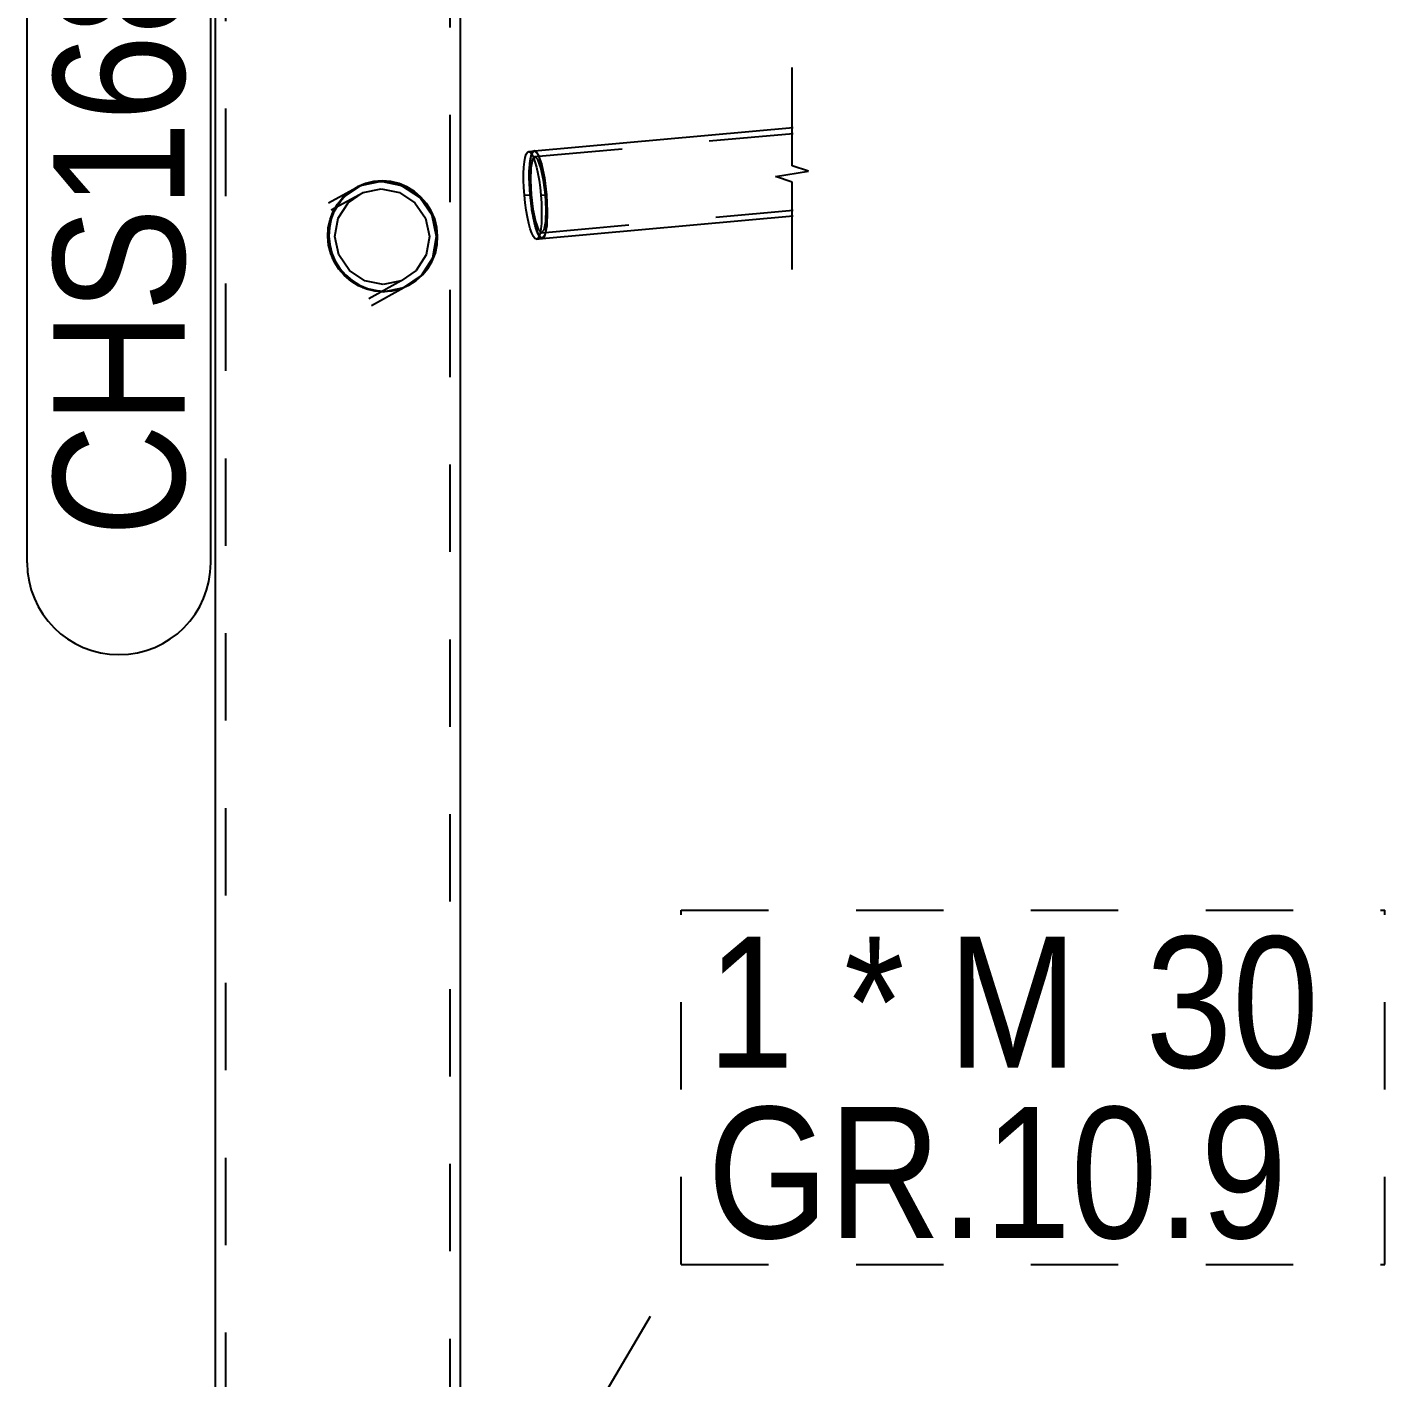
# Model space of a CAD drawing. Header units: millimetres. Extents: x 150000 to 150841, y 150000 to 150594.
# Drawn here: x 150663.06 to 150694.12, y 150195.55 to 150226.45 of the extents above; entities that cross this region are included whole.
import ezdxf

# ---------------------------------------------------------------- set-up
doc = ezdxf.new("R2010")
doc.units = ezdxf.units.MM
doc.linetypes.add('XKITLINE00', pattern=[0])
doc.linetypes.add('XKITLINE02', pattern=[4, 2, -2])
doc.styles.add('A', font='arial.ttf')
doc.styles.add('ARIAL', font='arial.ttf')

msp = doc.modelspace()

# ---------------------------------------------------------------- linework, layer by layer
at = {"color": 7, "linetype": 'XKITLINE02'}
for p, q in [((150667.599, 150268.584), (150667.599, 150188.346)), ((150672.734, 150268.443), (150672.734, 150190.36)), ((150674.681, 150223.486), (150680.584, 150224.019)), ((150674.539, 150223.604), (150674.573, 150223.589)), ((150674.573, 150223.589), (150674.608, 150223.544)), ((150674.624, 150223.42), (150674.588, 150223.231)), ((150674.606, 150223.542), (150674.602, 150223.529)), ((150674.608, 150223.544), (150674.644, 150223.47)), ((150674.681, 150223.486), (150674.624, 150223.42)), ((150674.644, 150223.47), (150674.68, 150223.37)), ((150674.669, 150223.616), (150674.748, 150223.54)), ((150674.703, 150223.601), (150674.669, 150223.616)), ((150674.749, 150223.42), (150674.681, 150223.486)), ((150674.739, 150223.556), (150674.703, 150223.601)), ((150674.775, 150223.482), (150674.739, 150223.556)), ((150674.748, 150223.54), (150674.828, 150223.323)), ((150674.818, 150223.231), (150674.749, 150223.42)), ((150674.81, 150223.382), (150674.775, 150223.482)), ((150674.844, 150223.258), (150674.81, 150223.382)), ((150674.564, 150223.334), (150674.562, 150223.307)), ((150674.588, 150223.231), (150674.577, 150222.948)), ((150674.68, 150223.37), (150674.714, 150223.247)), ((150674.714, 150223.247), (150674.745, 150223.104)), ((150674.745, 150223.104), (150674.773, 150222.946)), ((150674.878, 150222.948), (150674.818, 150223.231)), ((150674.828, 150223.323), (150674.897, 150222.998)), ((150674.876, 150223.115), (150674.844, 150223.258)), ((150674.903, 150222.957), (150674.876, 150223.115)), ((150670.684, 150222.822), (150669.953, 150222.42)), ((150670.684, 150222.822), (150670.286, 150222.548)), ((150670.432, 150222.677), (150670.596, 150222.78)), ((150670.622, 150222.794), (150670.457, 150222.691)), ((150670.596, 150222.78), (150670.775, 150222.856)), ((150670.596, 150222.78), (150670.622, 150222.794)), ((150670.801, 150222.87), (150670.622, 150222.794)), ((150671.159, 150222.918), (150670.684, 150222.822)), ((150670.775, 150222.856), (150670.964, 150222.902)), ((150670.99, 150222.916), (150670.801, 150222.87)), ((150670.964, 150222.902), (150671.159, 150222.918)), ((150671.184, 150222.932), (150670.99, 150222.916)), ((150671.159, 150222.918), (150671.184, 150222.932)), ((150671.637, 150222.822), (150671.159, 150222.918)), ((150671.159, 150222.918), (150671.354, 150222.902)), ((150671.379, 150222.916), (150671.184, 150222.932)), ((150671.354, 150222.902), (150671.545, 150222.856)), ((150671.57, 150222.87), (150671.379, 150222.916)), ((150671.545, 150222.856), (150671.727, 150222.78)), ((150671.752, 150222.794), (150671.57, 150222.87)), ((150672.046, 150222.548), (150671.637, 150222.822)), ((150671.727, 150222.78), (150671.895, 150222.677)), ((150671.921, 150222.691), (150671.752, 150222.794)), ((150674.551, 150222.986), (150674.551, 150223.014)), ((150674.577, 150222.948), (150674.593, 150222.615)), ((150674.773, 150222.946), (150674.796, 150222.777)), ((150674.796, 150222.777), (150674.814, 150222.603)), ((150674.92, 150222.615), (150674.878, 150222.948)), ((150674.897, 150222.998), (150674.944, 150222.615)), ((150674.926, 150222.789), (150674.903, 150222.957)), ((150674.944, 150222.615), (150674.926, 150222.789)), ((150670.018, 150222.267), (150670.75, 150222.669)), ((150670.286, 150222.548), (150670.025, 150222.139)), ((150670.162, 150222.398), (150670.286, 150222.548)), ((150670.312, 150222.562), (150670.188, 150222.412)), ((150670.286, 150222.548), (150670.432, 150222.677)), ((150670.457, 150222.691), (150670.312, 150222.562)), ((150670.404, 150222.431), (150670.75, 150222.669)), ((150670.75, 150222.669), (150671.162, 150222.752)), ((150671.162, 150222.752), (150671.578, 150222.669)), ((150671.578, 150222.669), (150671.933, 150222.431)), ((150671.895, 150222.677), (150672.046, 150222.548)), ((150672.072, 150222.562), (150671.921, 150222.691)), ((150672.325, 150222.139), (150672.046, 150222.548)), ((150672.046, 150222.548), (150672.176, 150222.398)), ((150672.202, 150222.412), (150672.072, 150222.562)), ((150674.593, 150222.615), (150674.635, 150222.281)), ((150674.814, 150222.603), (150674.944, 150222.615)), ((150674.814, 150222.603), (150674.826, 150222.429)), ((150674.937, 150222.281), (150674.92, 150222.615)), ((150674.944, 150222.615), (150674.963, 150222.232)), ((150674.957, 150222.441), (150674.944, 150222.615)), ((150670.025, 150222.139), (150669.94, 150221.656)), ((150669.993, 150222.046), (150670.064, 150222.229)), ((150670.089, 150222.243), (150670.018, 150222.06)), ((150670.064, 150222.229), (150670.162, 150222.398)), ((150670.188, 150222.412), (150670.089, 150222.243)), ((150670.177, 150222.076), (150670.404, 150222.431)), ((150671.933, 150222.431), (150672.175, 150222.076)), ((150672.176, 150222.398), (150672.282, 150222.229)), ((150672.307, 150222.243), (150672.202, 150222.412)), ((150672.282, 150222.229), (150672.36, 150222.046)), ((150672.386, 150222.06), (150672.307, 150222.243)), ((150672.429, 150221.656), (150672.325, 150222.139)), ((150674.615, 150222.244), (150674.62, 150222.216)), ((150674.635, 150222.281), (150674.695, 150221.999)), ((150674.826, 150222.429), (150674.832, 150222.261)), ((150674.832, 150222.261), (150674.832, 150222.103)), ((150674.833, 150221.744), (150680.584, 150222.263)), ((150674.926, 150221.999), (150674.937, 150222.281)), ((150674.963, 150222.232), (150674.951, 150221.907)), ((150674.963, 150222.273), (150674.957, 150222.441)), ((150674.963, 150222.114), (150674.963, 150222.273)), ((150669.94, 150221.656), (150669.951, 150221.854)), ((150669.951, 150221.854), (150669.993, 150222.046)), ((150669.976, 150221.868), (150669.965, 150221.67)), ((150670.018, 150222.06), (150669.976, 150221.868)), ((150670.103, 150221.656), (150670.177, 150222.076)), ((150672.175, 150222.076), (150672.265, 150221.656)), ((150672.36, 150222.046), (150672.41, 150221.854)), ((150672.435, 150221.868), (150672.386, 150222.06)), ((150672.41, 150221.854), (150672.429, 150221.656)), ((150672.454, 150221.67), (150672.435, 150221.868)), ((150674.682, 150221.923), (150674.69, 150221.896)), ((150674.695, 150221.999), (150674.764, 150221.81)), ((150674.814, 150221.836), (150674.796, 150221.736)), ((150674.826, 150221.96), (150674.814, 150221.836)), ((150674.832, 150222.103), (150674.826, 150221.96)), ((150674.889, 150221.81), (150674.926, 150221.999)), ((150674.951, 150221.907), (150674.909, 150221.69)), ((150674.926, 150221.748), (150674.944, 150221.848)), ((150674.944, 150221.848), (150674.956, 150221.971)), ((150674.956, 150221.971), (150674.963, 150222.114)), ((150669.94, 150221.656), (150669.965, 150221.67)), ((150669.94, 150221.656), (150670.044, 150221.174)), ((150669.959, 150221.459), (150669.94, 150221.656)), ((150669.965, 150221.67), (150669.984, 150221.473)), ((150670.194, 150221.237), (150670.103, 150221.656)), ((150672.265, 150221.656), (150672.192, 150221.237)), ((150672.344, 150221.174), (150672.429, 150221.656)), ((150672.429, 150221.656), (150672.418, 150221.459)), ((150672.429, 150221.656), (150672.454, 150221.67)), ((150672.443, 150221.473), (150672.454, 150221.67)), ((150674.745, 150221.617), (150674.713, 150221.602)), ((150674.772, 150221.662), (150674.745, 150221.617)), ((150674.768, 150221.688), (150674.762, 150221.7)), ((150674.764, 150221.81), (150674.833, 150221.744)), ((150674.796, 150221.736), (150674.772, 150221.662)), ((150674.833, 150221.744), (150674.889, 150221.81)), ((150674.909, 150221.69), (150674.844, 150221.614)), ((150674.844, 150221.614), (150674.875, 150221.629)), ((150674.875, 150221.629), (150674.903, 150221.674)), ((150674.903, 150221.674), (150674.926, 150221.748)), ((150670.008, 150221.267), (150669.959, 150221.459)), ((150669.984, 150221.473), (150670.034, 150221.281)), ((150670.087, 150221.084), (150670.008, 150221.267)), ((150670.034, 150221.281), (150670.112, 150221.098)), ((150670.435, 150220.882), (150670.194, 150221.237)), ((150672.192, 150221.237), (150671.964, 150220.882)), ((150672.376, 150221.267), (150672.305, 150221.084)), ((150672.33, 150221.098), (150672.401, 150221.281)), ((150672.418, 150221.459), (150672.376, 150221.267)), ((150672.401, 150221.281), (150672.443, 150221.473)), ((150670.044, 150221.174), (150670.322, 150220.765)), ((150670.192, 150220.915), (150670.087, 150221.084)), ((150670.112, 150221.098), (150670.218, 150220.929)), ((150670.322, 150220.765), (150670.192, 150220.915)), ((150670.218, 150220.929), (150670.348, 150220.779)), ((150672.083, 150220.765), (150672.344, 150221.174)), ((150672.206, 150220.915), (150672.083, 150220.765)), ((150672.108, 150220.779), (150672.232, 150220.929)), ((150672.305, 150221.084), (150672.206, 150220.915)), ((150672.232, 150220.929), (150672.33, 150221.098)), ((150670.322, 150220.765), (150670.732, 150220.491)), ((150670.473, 150220.636), (150670.322, 150220.765)), ((150670.348, 150220.779), (150670.499, 150220.65)), ((150670.791, 150220.644), (150670.435, 150220.882)), ((150670.642, 150220.533), (150670.473, 150220.636)), ((150670.499, 150220.65), (150670.667, 150220.547)), ((150671.206, 150220.561), (150670.791, 150220.644)), ((150671.619, 150220.644), (150670.877, 150220.237)), ((150671.619, 150220.644), (150671.206, 150220.561)), ((150671.964, 150220.882), (150671.619, 150220.644)), ((150671.684, 150220.491), (150672.083, 150220.765)), ((150671.937, 150220.636), (150671.772, 150220.533)), ((150671.798, 150220.547), (150671.962, 150220.65)), ((150672.083, 150220.765), (150671.937, 150220.636)), ((150671.962, 150220.65), (150672.108, 150220.779)), ((150670.824, 150220.457), (150670.642, 150220.533)), ((150670.667, 150220.547), (150670.849, 150220.471)), ((150670.732, 150220.491), (150671.21, 150220.395)), ((150671.015, 150220.411), (150670.824, 150220.457)), ((150670.849, 150220.471), (150671.04, 150220.425)), ((150670.942, 150220.084), (150671.684, 150220.491)), ((150671.21, 150220.395), (150671.015, 150220.411)), ((150671.04, 150220.425), (150671.235, 150220.409)), ((150671.21, 150220.395), (150671.684, 150220.491)), ((150671.404, 150220.411), (150671.21, 150220.395)), ((150671.235, 150220.409), (150671.21, 150220.395)), ((150671.235, 150220.409), (150671.43, 150220.425)), ((150671.593, 150220.457), (150671.404, 150220.411)), ((150671.43, 150220.425), (150671.619, 150220.471)), ((150671.772, 150220.533), (150671.593, 150220.457)), ((150671.619, 150220.471), (150671.798, 150220.547)), ((150671.772, 150220.533), (150671.798, 150220.547)), ((150678.025, 150206.244), (150694.124, 150206.244)), ((150678.025, 150198.144), (150678.025, 150206.244)), ((150694.124, 150198.144), (150694.124, 150206.244)), ((150670.2, 150184.907), (150678.025, 150198.144)), ((150678.025, 150198.144), (150694.124, 150198.144))]:
    msp.add_line(p, q, dxfattribs=at)
at = {"color": 2, "linetype": 'XKITLINE00'}
for p, q in [((150672.97, 150268.436), (150672.97, 150190.395)), ((150667.363, 150266.073), (150667.363, 150190.006)), ((150674.669, 150223.616), (150680.584, 150224.15)), ((150674.439, 150223.37), (150674.457, 150223.47)), ((150674.457, 150223.47), (150674.48, 150223.544)), ((150674.48, 150223.544), (150674.508, 150223.589)), ((150674.508, 150223.589), (150674.539, 150223.604)), ((150674.539, 150223.604), (150674.669, 150223.616)), ((150674.562, 150223.323), (150674.604, 150223.54)), ((150674.564, 150223.334), (150674.569, 150223.382)), ((150674.569, 150223.382), (150674.587, 150223.482)), ((150674.602, 150223.529), (150674.587, 150223.482)), ((150674.604, 150223.54), (150674.669, 150223.616)), ((150674.606, 150223.542), (150674.611, 150223.556)), ((150674.638, 150223.601), (150674.611, 150223.556)), ((150674.669, 150223.616), (150674.638, 150223.601)), ((150674.42, 150223.104), (150674.426, 150223.247)), ((150674.42, 150222.946), (150674.42, 150223.104)), ((150674.426, 150223.247), (150674.439, 150223.37)), ((150674.55, 150222.998), (150674.562, 150223.323)), ((150674.551, 150223.115), (150674.557, 150223.258)), ((150674.551, 150223.014), (150674.551, 150223.115)), ((150674.562, 150223.307), (150674.557, 150223.258)), ((150674.426, 150222.777), (150674.42, 150222.946)), ((150674.439, 150222.603), (150674.426, 150222.777)), ((150674.569, 150222.615), (150674.55, 150222.998)), ((150674.551, 150222.957), (150674.551, 150222.986)), ((150674.551, 150222.957), (150674.557, 150222.789)), ((150674.557, 150222.789), (150674.569, 150222.615)), ((150674.439, 150222.603), (150674.569, 150222.615)), ((150674.457, 150222.429), (150674.439, 150222.603)), ((150674.617, 150222.232), (150674.569, 150222.615)), ((150674.569, 150222.615), (150674.587, 150222.441)), ((150674.48, 150222.261), (150674.457, 150222.429)), ((150674.507, 150222.103), (150674.48, 150222.261)), ((150674.587, 150222.441), (150674.61, 150222.273)), ((150674.615, 150222.244), (150674.61, 150222.273)), ((150674.686, 150221.907), (150674.617, 150222.232)), ((150674.62, 150222.216), (150674.638, 150222.114)), ((150674.539, 150221.96), (150674.507, 150222.103)), ((150674.572, 150221.836), (150674.539, 150221.96)), ((150674.608, 150221.736), (150674.572, 150221.836)), ((150674.669, 150221.971), (150674.638, 150222.114)), ((150674.682, 150221.923), (150674.669, 150221.971)), ((150674.765, 150221.69), (150674.686, 150221.907)), ((150674.69, 150221.896), (150674.703, 150221.848)), ((150674.738, 150221.748), (150674.703, 150221.848)), ((150674.844, 150221.614), (150680.584, 150222.132)), ((150674.644, 150221.662), (150674.608, 150221.736)), ((150674.68, 150221.617), (150674.644, 150221.662)), ((150674.713, 150221.602), (150674.68, 150221.617)), ((150674.713, 150221.602), (150674.844, 150221.614)), ((150674.762, 150221.7), (150674.738, 150221.748)), ((150674.844, 150221.614), (150674.765, 150221.69)), ((150674.774, 150221.674), (150674.768, 150221.688)), ((150674.774, 150221.674), (150674.81, 150221.629)), ((150674.81, 150221.629), (150674.844, 150221.614))]:
    msp.add_line(p, q, dxfattribs=at)
at = {"color": 7, "linetype": 'XKITLINE00'}
for p, q in [((150663.063, 150214.193), (150663.063, 150240.971)), ((150667.263, 150214.193), (150667.263, 150240.971))]:
    msp.add_line(p, q, dxfattribs=at)
at = {"color": 1, "linetype": 'XKITLINE00'}
for p, q in [((150680.561, 150223.279), (150680.561, 150225.529)), ((150680.561, 150225.529), (150680.561, 150225.529)), ((150680.186, 150223.029), (150680.936, 150223.154)), ((150680.936, 150223.154), (150680.561, 150223.279)), ((150680.561, 150222.904), (150680.186, 150223.029)), ((150680.561, 150220.904), (150680.561, 150222.904))]:
    msp.add_line(p, q, dxfattribs=at)
at = {"color": 7, "linetype": 'XKITLINE00'}
msp.add_arc((150665.163, 150214.193), 2.1, 180, 0, dxfattribs=at)

# ---------------------------------------------------------------- texts
at = {"color": 3, "style": 'ARIAL', "width": 0.85}
msp.add_text('CHS168.3*7.1', height=3, rotation=90.0002, dxfattribs=at).set_placement((150666.663, 150214.793))
at = {"color": 3, "width": 0.85}
for s, style, p in [('30', 'A', (150688.651, 150202.644)), ('1', 'ARIAL', (150678.625, 150202.644)), ('* M', 'ARIAL', (150681.75, 150202.644)), ('GR.10.9', 'ARIAL', (150678.625, 150198.744))]:
    msp.add_text(s, height=3, dxfattribs=dict(at, style=style)).set_placement(p)

doc.saveas('drawing.dxf')
